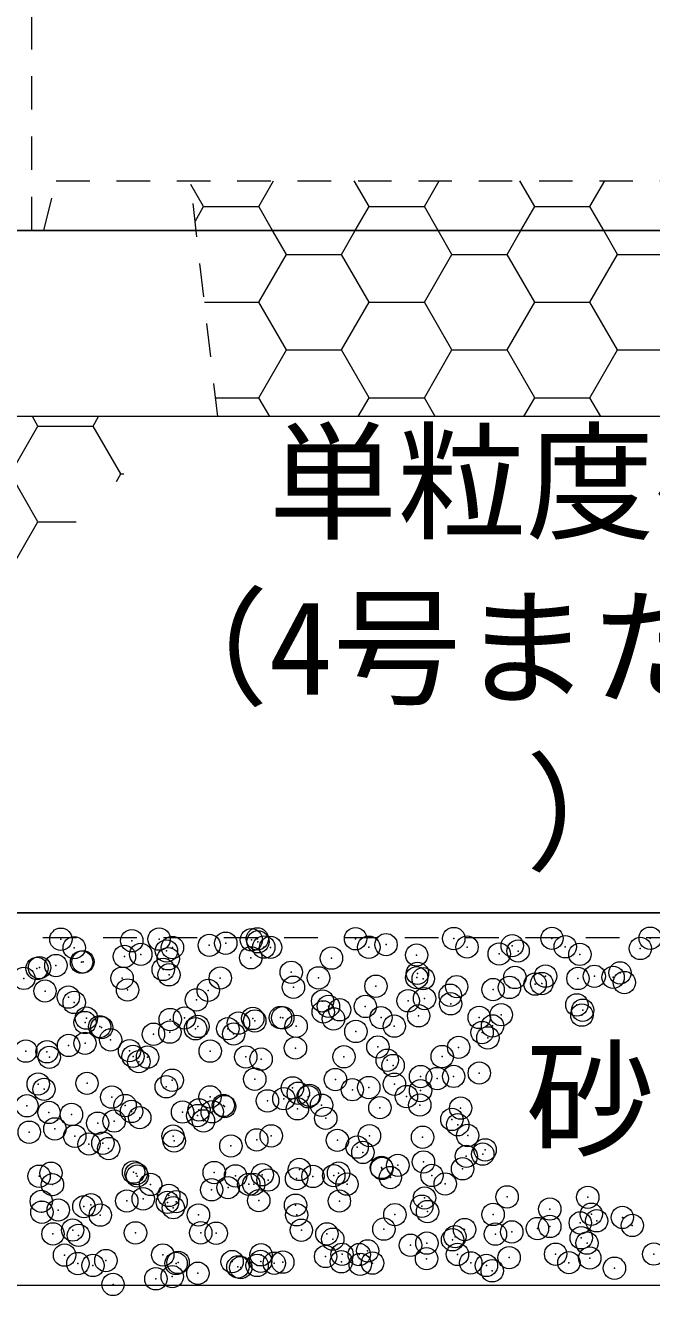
# Model space of a CAD drawing. Units: millimetres at full size; details may follow other scales. Extents: x 40781 to 122968, y -21714 to -2620.
# Drawn here: x 107842 to 108094, y -18519 to -18007 of the extents above; entities that cross this region are included whole.
import ezdxf
from ezdxf.enums import TextEntityAlignment as Align

# ---------------------------------------------------------------- set-up
doc = ezdxf.new("R2010")
doc.units = ezdxf.units.MM
doc.header["$LTSCALE"] = 18
doc.header["$PDMODE"] = 32
doc.header["$PDSIZE"] = 9
doc.linetypes.add('USER2', pattern=[1.35, 0.75, -0.6])
for name, color, linetype, lineweight in [('0_2', 7, 'Continuous', 9), ('ハッチング', 7, 'Continuous', 5), ('本体', 2, 'Continuous', 13)]:
    doc.layers.add(name, color=color, linetype=linetype, lineweight=lineweight)
doc.styles.add('ＭＳ ゴシック', font='')
doc.styles.get('ＭＳ ゴシック').set_extended_font_data('MS Gothic')

msp = doc.modelspace()

# ---------------------------------------------------------------- linework, layer by layer
at = {"layer": 'ハッチング'}
for p, q in [((107913.49, -18080.13), (107908.35, -18071.22)), ((107935.71, -18080.13), (107941.7, -18069.76)), ((107980.16, -18080.13), (107974.18, -18069.76)), ((108002.39, -18080.13), (108008.37, -18069.76)), ((108046.84, -18080.13), (108040.85, -18069.76)), ((108069.06, -18080.13), (108075.05, -18069.76)), ((107910.06, -18086.06), (107913.49, -18080.13)), ((107913.49, -18080.13), (107935.71, -18080.13)), ((107941.27, -18089.76), (107935.71, -18080.13)), ((107974.6, -18089.76), (107980.16, -18080.13)), ((107980.16, -18080.13), (108002.39, -18080.13)), ((108007.95, -18089.76), (108002.39, -18080.13)), ((108041.28, -18089.76), (108046.84, -18080.13)), ((108046.84, -18080.13), (108069.06, -18080.13)), ((108074.62, -18089.76), (108069.06, -18080.13)), ((107946.82, -18099.37), (107941.27, -18089.76)), ((107969.05, -18099.37), (107974.6, -18089.76)), ((108013.5, -18099.37), (108007.95, -18089.76)), ((108035.72, -18099.37), (108041.28, -18089.76)), ((108080.17, -18099.37), (108074.62, -18089.76)), ((107935.71, -18118.62), (107946.82, -18099.37)), ((107946.82, -18099.37), (107969.05, -18099.37)), ((107980.16, -18118.62), (107969.05, -18099.37)), ((108002.39, -18118.62), (108013.5, -18099.37)), ((108013.5, -18099.37), (108035.73, -18099.37)), ((108046.84, -18118.62), (108035.72, -18099.37)), ((108069.06, -18118.62), (108080.17, -18099.37)), ((108080.18, -18099.37), (108102.4, -18099.37)), ((107913.83, -18118.62), (107935.71, -18118.62)), ((107946.82, -18137.87), (107935.71, -18118.62)), ((107969.05, -18137.87), (107980.16, -18118.62)), ((107980.16, -18118.62), (108002.39, -18118.62)), ((108013.5, -18137.87), (108002.39, -18118.62)), ((108035.72, -18137.87), (108046.84, -18118.62)), ((108046.84, -18118.62), (108069.06, -18118.62)), ((108080.17, -18137.87), (108069.06, -18118.62)), ((107935.71, -18157.12), (107946.82, -18137.87)), ((107946.82, -18137.87), (107969.05, -18137.87)), ((107980.16, -18157.12), (107969.05, -18137.87)), ((108002.39, -18157.12), (108013.5, -18137.87)), ((108013.5, -18137.87), (108035.73, -18137.87)), ((108046.84, -18157.12), (108035.72, -18137.87)), ((108069.06, -18157.12), (108080.17, -18137.87)), ((108080.18, -18137.87), (108102.4, -18137.87)), ((107918.28, -18157.12), (107935.71, -18157.12)), ((107940.12, -18164.76), (107935.71, -18157.12)), ((107975.75, -18164.76), (107980.16, -18157.12)), ((107980.16, -18157.12), (108002.39, -18157.12)), ((108006.8, -18164.76), (108002.39, -18157.12)), ((108042.43, -18164.76), (108046.84, -18157.12)), ((108046.84, -18157.12), (108069.06, -18157.12)), ((108073.47, -18164.76), (108069.06, -18157.12)), ((107835.7, -18187.83), (107846.81, -18168.58)), ((107846.81, -18168.58), (107844.6, -18164.76)), ((107846.81, -18168.58), (107869.04, -18168.58)), ((107869.04, -18168.58), (107871.24, -18164.76)), ((107880.15, -18187.83), (107869.04, -18168.58)), ((107846.81, -18207.08), (107835.7, -18187.83)), ((107878.42, -18190.83), (107880.15, -18187.83)), ((107880.15, -18187.83), (107881.42, -18187.83)), ((107835.7, -18226.32), (107846.81, -18207.08)), ((107846.81, -18207.08), (107862.17, -18207.08))]:
    msp.add_line(p, q, dxfattribs=at)
at = {"layer": 'ハッチング', "linetype": 'USER2', "lineweight": 9}
msp.add_lwpolyline([(108354.17, -17029.76), (108664.17, -17029.76), (108664.17, -18374.76), (107474.17, -18374.76), (107474.17, -17029.76), (107784.17, -17029.76)], dxfattribs=at)
at = {"layer": 'ハッチング', "lineweight": 20}
msp.add_lwpolyline([(107784.17, -17039.76), (107484.17, -17039.76), (107484.17, -18364.76), (108654.17, -18364.76), (108654.17, -17039.76), (108354.17, -17039.76)], dxfattribs=at)
msp.add_lwpolyline([(107484.17, -18514.76), (108654.17, -18514.76), (108654.17, -18364.76), (107484.17, -18364.76)], close=True, dxfattribs=at)
at = {"layer": 'ハッチング'}
for p in [(107856.04, -18375.34), (107861.39, -18378.75), (107884.59, -18375.94), (107895.59, -18375.27), (107900.94, -18378.68), (107915.8, -18377.79), (107922.41, -18376.92), (107932.73, -18375.56), (107935.14, -18375.2), (107935.4, -18376.38), (107937.74, -18378.52), (107940.49, -18378.61), (107974.69, -18375.13), (107980.04, -18378.54), (107986.97, -18377.5), (108014.24, -18375.05), (108019.59, -18378.47), (108037.79, -18377.94), (108053.79, -18374.98), (108059.14, -18378.39), (108093.34, -18374.91), (107881.61, -18382.29), (107888.22, -18381.42), (107898.55, -18380.06), (107899.25, -18383.21), (107932.5, -18382.79), (107964.98, -18382.94), (107999.29, -18381.71), (108032.53, -18381.28), (108040.13, -18380.08), (108065.02, -18381.44), (108089.36, -18379.06), (107846.41, -18387.09), (107847.43, -18386.79), (107854.04, -18385.92), (107864.36, -18384.56), (107864.95, -18384.45), (107897.23, -18387.52), (107948.79, -18388.65), (107999.61, -18389.08), (108081.19, -18388.9), (107841.12, -18391.11), (107880.67, -18391.04), (107899.57, -18389.67), (107920.22, -18390.96), (107959.77, -18390.89), (107999.32, -18390.82), (108001.95, -18391.23), (108038.87, -18390.75), (108047, -18393.4), (108049.7, -18393.19), (108051.18, -18390.21), (108064.25, -18391.13), (108070.86, -18390.26), (108078.42, -18390.68), (108082.94, -18392.77), (107849.64, -18396.2), (107859.05, -18398.67), (107882.88, -18395.77), (107915.37, -18395.93), (107949.67, -18394.69), (107982.91, -18394.27), (108002.49, -18399.26), (108012.82, -18397.9), (108015.4, -18394.43), (108030.07, -18395.63), (108036.68, -18394.76), (107861.39, -18400.81), (107910.62, -18399.79), (107961.43, -18400.23), (107963.77, -18402.37), (107968.3, -18403.76), (107978.63, -18402.4), (107995.88, -18400.13), (108013, -18401.35), (108063.82, -18401.79), (108066.16, -18403.93), (107865.75, -18408.92), (107866.3, -18407.14), (107900.05, -18407.68), (107905.85, -18407.07), (107927.51, -18409.13), (107933.3, -18407.26), (107934.12, -18408.26), (107944.44, -18406.9), (107945.39, -18407), (107961.69, -18404.63), (107965.78, -18407.41), (107984.94, -18406.93), (108000.09, -18406.18), (108024.49, -18406.86), (108033.33, -18405.75), (108065.82, -18405.91), (107871.65, -18410.56), (107872.44, -18410.94), (107893.32, -18413.63), (107899.93, -18412.76), (107910.26, -18411.4), (107911.2, -18410.48), (107923.26, -18411.38), (107925.6, -18413.52), (107950.75, -18410.41), (107974.82, -18412.5), (107990.3, -18410.34), (108025.64, -18412.93), (108029.85, -18410.27), (107859.14, -18418.13), (107865.75, -18417.26), (107876.07, -18415.9), (107950.47, -18419.17), (107983.71, -18418.74), (108016.2, -18418.9), (108027.98, -18415.08), (107841.89, -18420.4), (107850.44, -18420.67), (107851.38, -18422.91), (107883.68, -18420.25), (107885.08, -18422.52), (107887.42, -18424.67), (107890.93, -18422.84), (107916.17, -18420.4), (107930.48, -18422.77), (107936.65, -18423.64), (107970.03, -18422.69), (107987.46, -18424.08), (108009.58, -18422.62), (107989.81, -18426.23), (108024.52, -18429.24), (107846.9, -18433.67), (107866.55, -18433.39), (107898.47, -18434.79), (107900.85, -18432.15), (107934.1, -18431.73), (107966.58, -18431.88), (107980.01, -18435.1), (107990.34, -18433.74), (108000.89, -18430.65), (108007.59, -18431.47), (108014.2, -18430.6), (107849.24, -18435.81), (107876.55, -18438.95), (107916.1, -18438.87), (107945.83, -18439.6), (107949.29, -18435.23), (107951.63, -18437.37), (107955.65, -18438.8), (107956.15, -18438.24), (107973.4, -18435.97), (107995.2, -18438.73), (108000.85, -18436.35), (107842.36, -18442.43), (107851.24, -18445.14), (107881.91, -18442.36), (107884.48, -18444.72), (107905.03, -18444.97), (107911.64, -18444.1), (107916.97, -18444.87), (107921.46, -18442.29), (107921.97, -18442.74), (107939.22, -18440.47), (107951.27, -18443.64), (107961.01, -18442.21), (107984.51, -18443.21), (108000.56, -18442.14), (108017, -18443.37), (107860.29, -18445.94), (107870.85, -18449.47), (107877.46, -18448.6), (107887.78, -18447.24), (107911.11, -18446.37), (107913.45, -18448.52), (107962.68, -18447.5), (108013.49, -18447.93), (108015.84, -18450.08), (107843.27, -18453.1), (107853.6, -18451.74), (107861.64, -18454.71), (107901.19, -18454.64), (107940.74, -18454.57), (107980.29, -18454.5), (108001.69, -18455.12), (108019.84, -18454.42), (107867.35, -18457.86), (107872.93, -18457.52), (107875.27, -18459.67), (107901.65, -18456.62), (107924.5, -18458.64), (107934.9, -18456.2), (107967.38, -18456.36), (107975.32, -18459.08), (108026.88, -18460.2), (107977.66, -18461.23), (108002.05, -18465.08), (108019.3, -18462.81), (108025.91, -18461.94), (107847.26, -18470.82), (107852.04, -18469.61), (107885.28, -18469.19), (107886.32, -18469.79), (107886.81, -18470.75), (107917.77, -18469.34), (107926.36, -18470.68), (107937.14, -18470.23), (107952.07, -18468.11), (107957.54, -18470.94), (107965.91, -18470.6), (107967.86, -18469.58), (107985.11, -18467.31), (107985.31, -18467.68), (107991.72, -18466.44), (108005.46, -18470.53), (108017.8, -18467.84), (107852.62, -18474.23), (107892.16, -18474.16), (107923.35, -18475.44), (107931.71, -18474.09), (107933.68, -18474.08), (107939.48, -18472.37), (107950.93, -18471.81), (107971.26, -18474.02), (107988.71, -18471.35), (108010.81, -18473.94), (107848.14, -18480.94), (107882.56, -18480.81), (107889.17, -18479.94), (107899.49, -18478.59), (107902.45, -18481.09), (107916.74, -18476.31), (107935.7, -18480.67), (107968.18, -18480.83), (108002.49, -18479.59), (108035.73, -18479.17), (108068.22, -18479.32), (107848.37, -18485.32), (107854.98, -18484.44), (107865.31, -18483.09), (107868.15, -18482.33), (107898.96, -18481.37), (107901.3, -18483.52), (107950.53, -18482.5), (107990.54, -18486.3), (108001.35, -18482.93), (108003.69, -18485.08), (108030.09, -18486.23), (108052.91, -18484.06), (108069.64, -18486.15), (107871.9, -18486.51), (107911.44, -18486.44), (107950.99, -18486.37), (108052.9, -18491.07), (108065.19, -18489.65), (108071.8, -18488.78), (108082.13, -18487.42), (108086.14, -18490.65), (107852.84, -18494.08), (107860.78, -18492.52), (107863.12, -18494.66), (107886.08, -18493.66), (107912.35, -18493.64), (107918.57, -18493.81), (107952.87, -18492.58), (107963.17, -18494.08), (107965.51, -18496.22), (107986.11, -18492.15), (108013.76, -18496.42), (108014.74, -18495.2), (108018.6, -18492.31), (108031.01, -18494.15), (108037.62, -18493.28), (108047.94, -18491.92), (108065.56, -18495.64), (107979.57, -18500.92), (107996.82, -18498.65), (108003.43, -18497.78), (108067.9, -18497.78), (107857.52, -18502.62), (107862.87, -18506.03), (107868.95, -18506.8), (107874.17, -18504.79), (107897.07, -18502.55), (107902.42, -18505.96), (107903.25, -18505.56), (107924.99, -18505.23), (107935.06, -18506.78), (107936.5, -18505.14), (107936.62, -18502.48), (107941.97, -18505.89), (107945.39, -18505.43), (107962.64, -18503.15), (107968.98, -18505.3), (107969.25, -18502.28), (107976.17, -18502.41), (107976.56, -18506.35), (107981.52, -18505.82), (108003.29, -18504.06), (108015.72, -18502.33), (108021.07, -18505.75), (108027.38, -18506.79), (108036.53, -18503.64), (108055.26, -18502.26), (108060.62, -18505.67), (108069.02, -18503.79), (108094.81, -18502.19), (107900.88, -18511.28), (107911.2, -18509.93), (107927.33, -18507.37), (107928.45, -18507.65), (108029.72, -18508.93), (108078.94, -18507.91), (107877.02, -18514.43), (107894.27, -18512.16)]:
    msp.add_point(p, dxfattribs=at)
at = {"layer": '本体', "linetype": 'USER2'}
msp.add_line((107844.17, -17492.96), (107844.17, -18089.76), dxfattribs=at)
at = {"layer": '本体', "linetype": 'USER2', "lineweight": 9}
for p, q in [((107849.17, -18089.76), (107854.18, -18069.76)), ((107854.18, -18069.76), (108284.16, -18069.76)), ((107919.17, -18164.76), (107908.18, -18069.76))]:
    msp.add_line(p, q, dxfattribs=at)
at = {"layer": '本体'}
for p, q in [((108354.17, -18089.76), (107784.17, -18089.76)), ((107784.17, -18089.76), (107849.17, -18089.76)), ((107849.17, -18089.76), (108289.17, -18089.76)), ((108354.17, -18164.76), (107784.17, -18164.76))]:
    msp.add_line(p, q, dxfattribs=at)

# ---------------------------------------------------------------- texts
at = {"layer": '0_2', "style": 'ＭＳ ゴシック'}
for s, p in [('単粒度砕石', (107939.67, -18172.19)), ('（4号または5号', (107887.87, -18238.86)), ('）', (108043.27, -18305.52))]:
    msp.add_text(s, height=37.98, dxfattribs=at).set_placement(p, align=Align.TOP_LEFT)
msp.add_text('砂', height=37.98, dxfattribs=at).set_placement((108069.17, -18439.76), align=Align.MIDDLE_CENTER)

doc.saveas('drawing.dxf')
